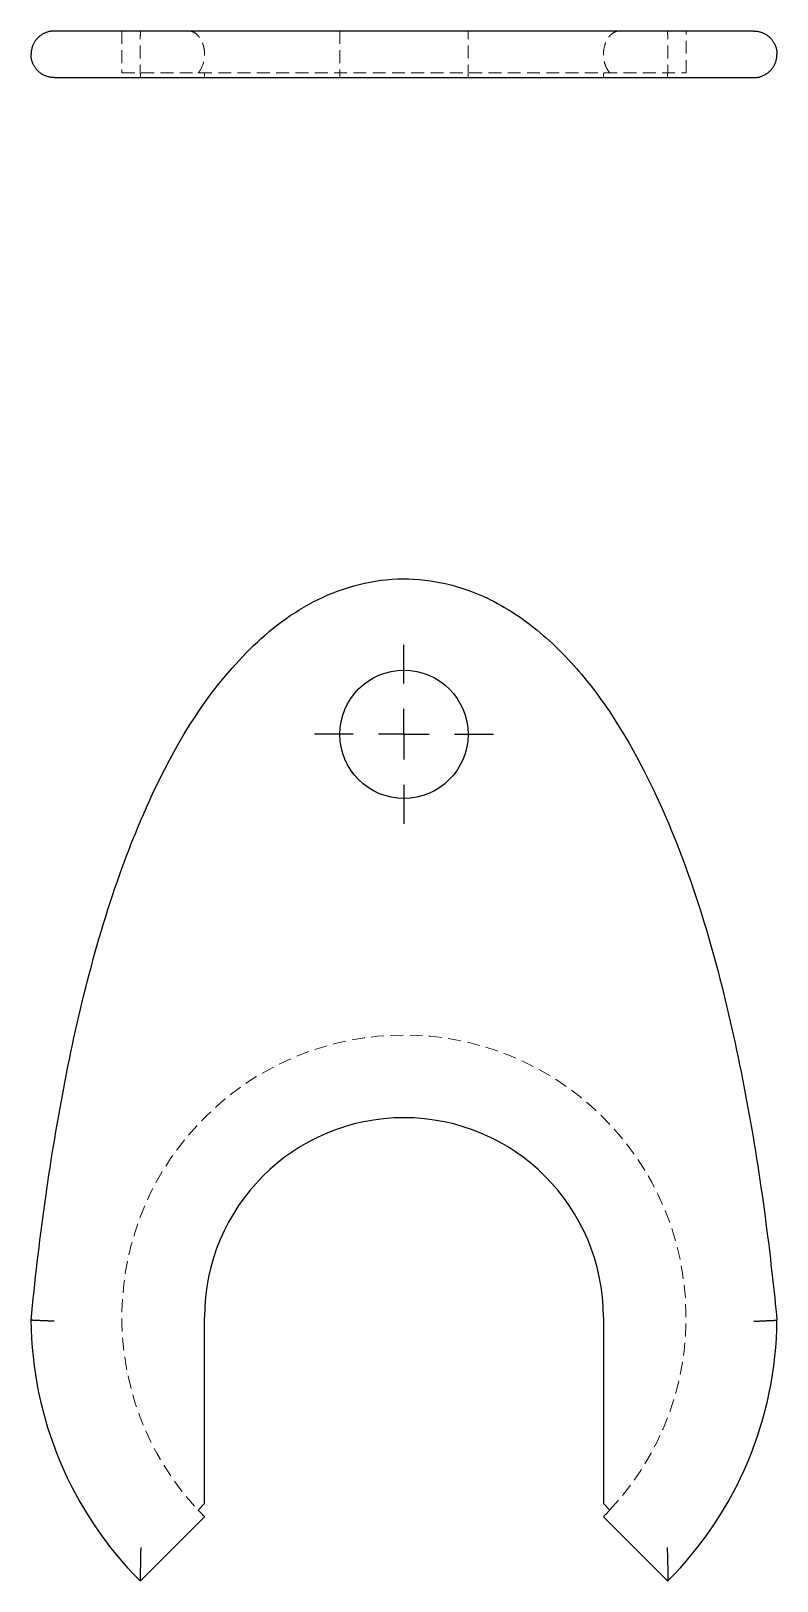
# Model space of a CAD drawing. Header units: millimetres. Extents: x 46 to 225, y 7 to 160.
# Drawn here: x 46.2 to 119.9, y 7.3 to 160.3 of the extents above.
import ezdxf

# ---------------------------------------------------------------- set-up
doc = ezdxf.new("R2010")
doc.units = ezdxf.units.MM
doc.linetypes.add('HIDDEN', pattern=[1.905, 1.27, -0.635])
doc.layers.add('10', color=7, linetype='Continuous')

# ---------------------------------------------------------------- blocks, each defined once
blk = doc.blocks.new('SW_CENTERMARKSYMBOL_0')
at = {"layer": '10', "color": 0}
for p, q in [((0, 5), (0, 8.83)), ((0, 0), (0, 2.5)), ((-5, 0), (-8.83, 0)), ((0, 0), (-2.5, 0)), ((0, 0), (0, -2.5)), ((0, 0), (2.5, 0)), ((5, 0), (8.83, 0)), ((0, -5), (0, -8.83))]:
    blk.add_line(p, q, dxfattribs=at)

msp = doc.modelspace()

# ---------------------------------------------------------------- linework, layer by layer
at = {"color": 7, "linetype": 'HIDDEN', "lineweight": 18}
for p, q in [((55.17, 160.3), (55.17, 156.16)), ((76.69, 160.3), (76.69, 155.7)), ((89.35, 155.7), (89.35, 160.3)), ((110.88, 156.16), (110.88, 160.3)), ((55.17, 156.16), (110.88, 156.16)), ((63.33, 156.16), (63.33, 155.7)), ((102.72, 156.16), (102.72, 155.7))]:
    msp.add_line(p, q, dxfattribs=at)
at = {"color": 7, "linetype": 'Continuous', "lineweight": 25}
for p, q in [((63.33, 16.89), (63.33, 33.33)), ((102.72, 33.33), (102.72, 16.89)), ((63.33, 14.93), (63.33, 16.89)), ((102.72, 16.89), (102.72, 14.93)), ((62.69, 14.29), (63.33, 14.93)), ((102.72, 14.93), (103.36, 14.29)), ((56.98, 7.28), (63.33, 13.63)), ((102.72, 13.63), (109.07, 7.28))]:
    msp.add_line(p, q, dxfattribs=at)
msp.add_circle((83.02, 90.87), 6.33, dxfattribs=at)
at = {"color": 7, "linetype": 'HIDDEN', "lineweight": 18}
msp.add_arc((83.02, 33.33), 27.85, 316.8944, 223.1056, dxfattribs=at)
at = {"color": 7, "linetype": 'Continuous', "lineweight": 25}
for radius, start, end in [(19.69, 0, 180), (36.83, 180.4633, 224.9988), (36.83, 315.0015, 359.5364)]:
    msp.add_arc((83.02, 33.33), radius, start, end, dxfattribs=at)
for points, knots in [([(48.5, 160.3), (48.45, 160.3), (48.35, 160.3), (48.19, 160.28), (48.05, 160.26), (47.9, 160.22), (47.76, 160.18), (47.63, 160.13), (47.5, 160.07), (47.37, 160.01), (47.26, 159.94), (47.14, 159.86), (47.04, 159.78), (46.94, 159.7), (46.85, 159.6), (46.76, 159.51), (46.68, 159.41), (46.61, 159.32), (46.55, 159.21), (46.49, 159.11), (46.43, 159.01), (46.39, 158.91), (46.34, 158.8), (46.31, 158.7), (46.28, 158.6), (46.25, 158.49), (46.23, 158.39), (46.21, 158.29), (46.2, 158.19), (46.2, 158.1), (46.2, 158.03), (46.2, 158)], [0, 0, 0, 0, 0.042741, 0.084917, 0.126525, 0.167556, 0.207999, 0.247841, 0.28707, 0.325678, 0.363662, 0.401023, 0.437769, 0.473916, 0.509483, 0.544479, 0.57891, 0.612776, 0.646072, 0.678795, 0.710939, 0.742499, 0.773471, 0.803851, 0.833637, 0.86283, 0.89143, 0.919441, 0.946868, 0.973719, 1, 1, 1, 1]), ([(116.57, 160.3), (115.72, 160.3), (114.63, 160.3), (112.43, 160.3), (111.61, 160.3), (109.7, 160.3), (108.06, 160.3), (106.02, 160.3), (104.55, 160.3), (103.76, 160.3), (102.06, 160.3), (101.14, 160.3), (99.14, 160.3), (98.05, 160.3), (95.69, 160.3), (94.42, 160.3), (92.35, 160.3), (91.64, 160.3), (90.16, 160.3), (89.39, 160.3), (87.03, 160.3), (85.37, 160.3), (82.87, 160.3), (82.03, 160.3), (80.38, 160.3), (78.73, 160.3), (77.15, 160.3), (75.61, 160.3), (74.87, 160.3), (72.72, 160.3), (71.39, 160.3), (69.54, 160.3), (68.95, 160.3), (67.82, 160.3), (66.18, 160.3), (63.77, 160.3), (62.13, 160.3), (60.61, 160.3), (59.9, 160.3), (58.59, 160.3), (57.98, 160.3), (56.83, 160.3), (55.23, 160.3), (53.94, 160.3), (52.43, 160.3), (51.77, 160.3), (50.02, 160.3), (49.16, 160.3), (48.5, 160.3)], [0, 0, 0, 0, 0.125, 0.125, 0.1875, 0.1875, 0.25, 0.28125, 0.28125, 0.3125, 0.3125, 0.34375, 0.34375, 0.375, 0.375, 0.40625, 0.40625, 0.421875, 0.421875, 0.4375, 0.4375, 0.46875, 0.46875, 0.484375, 0.484375, 0.5, 0.515625, 0.515625, 0.53125, 0.53125, 0.5625, 0.5625, 0.578125, 0.578125, 0.59375, 0.625, 0.65625, 0.65625, 0.6875, 0.6875, 0.71875, 0.71875, 0.75, 0.8125, 0.8125, 0.875, 0.875, 1, 1, 1, 1]), ([(117.55, 160.3), (117.6, 160.3), (117.7, 160.3), (117.85, 160.28), (117.99, 160.26), (118.13, 160.23), (118.27, 160.19), (118.4, 160.14), (118.53, 160.08), (118.65, 160.02), (118.77, 159.95), (118.88, 159.88), (118.99, 159.8), (119.09, 159.72), (119.18, 159.63), (119.27, 159.54), (119.35, 159.44), (119.42, 159.34), (119.49, 159.24), (119.55, 159.14), (119.61, 159.04), (119.66, 158.93), (119.7, 158.83), (119.74, 158.72), (119.77, 158.62), (119.8, 158.51), (119.82, 158.41), (119.83, 158.3), (119.84, 158.2), (119.85, 158.1), (119.85, 158.03), (119.85, 158)], [0, 0, 0, 0, 0.04153, 0.082556, 0.123078, 0.163097, 0.202611, 0.241623, 0.28013, 0.318134, 0.355634, 0.392631, 0.429124, 0.465114, 0.5006, 0.535583, 0.570062, 0.604038, 0.637512, 0.670482, 0.702949, 0.734914, 0.766376, 0.797336, 0.827793, 0.857748, 0.887202, 0.916153, 0.944603, 0.972552, 1, 1, 1, 1]), ([(48.5, 155.7), (48.45, 155.7), (48.35, 155.7), (48.2, 155.72), (48.06, 155.74), (47.92, 155.77), (47.78, 155.81), (47.65, 155.86), (47.52, 155.92), (47.4, 155.98), (47.28, 156.05), (47.17, 156.12), (47.06, 156.2), (46.96, 156.28), (46.87, 156.37), (46.78, 156.46), (46.7, 156.56), (46.63, 156.66), (46.56, 156.76), (46.5, 156.86), (46.44, 156.96), (46.39, 157.07), (46.35, 157.17), (46.31, 157.28), (46.28, 157.38), (46.25, 157.49), (46.23, 157.59), (46.22, 157.7), (46.2, 157.8), (46.2, 157.9), (46.2, 157.97), (46.2, 158)], [0, 0, 0, 0, 0.04153, 0.082555, 0.123078, 0.163096, 0.202611, 0.241622, 0.28013, 0.318133, 0.355634, 0.39263, 0.429123, 0.465113, 0.500599, 0.535582, 0.570061, 0.604038, 0.637511, 0.670481, 0.702949, 0.734913, 0.766375, 0.797335, 0.827792, 0.857748, 0.887201, 0.916153, 0.944603, 0.972552, 1, 1, 1, 1]), ([(117.55, 155.7), (117.6, 155.7), (117.7, 155.7), (117.86, 155.72), (118, 155.74), (118.15, 155.78), (118.29, 155.82), (118.42, 155.87), (118.55, 155.93), (118.68, 155.99), (118.79, 156.06), (118.91, 156.14), (119.01, 156.22), (119.11, 156.3), (119.2, 156.39), (119.29, 156.49), (119.36, 156.59), (119.44, 156.68), (119.5, 156.79), (119.56, 156.89), (119.62, 156.99), (119.66, 157.09), (119.71, 157.2), (119.74, 157.3), (119.77, 157.4), (119.8, 157.51), (119.82, 157.61), (119.83, 157.71), (119.84, 157.81), (119.85, 157.9), (119.85, 157.97), (119.85, 158)], [0, 0, 0, 0, 0.0427404, 0.0849161, 0.1265247, 0.1675571, 0.2080012, 0.2478437, 0.2870732, 0.3256812, 0.3636641, 0.4010237, 0.4377682, 0.4739139, 0.5094792, 0.5444746, 0.5789046, 0.6127693, 0.6460656, 0.6787888, 0.7109337, 0.7424948, 0.7734676, 0.8038486, 0.833636, 0.8628293, 0.8914302, 0.9194419, 0.9468694, 0.9737195, 1, 1, 1, 1]), ([(48.5, 155.7), (49.16, 155.7), (50.02, 155.7), (51.77, 155.7), (52.42, 155.7), (53.94, 155.7), (55.23, 155.7), (56.83, 155.7), (57.98, 155.7), (58.59, 155.7), (59.9, 155.7), (60.61, 155.7), (62.13, 155.7), (62.95, 155.7), (64.74, 155.7), (65.7, 155.7), (67.79, 155.7), (68.93, 155.7), (71.39, 155.7), (72.72, 155.7), (75.59, 155.7), (77.14, 155.7), (79.56, 155.7), (80.38, 155.7), (82.03, 155.7), (82.87, 155.7), (85.36, 155.7), (87.02, 155.7), (89.39, 155.7), (90.16, 155.7), (91.64, 155.7), (92.35, 155.7), (94.42, 155.7), (95.69, 155.7), (98.05, 155.7), (99.14, 155.7), (101.14, 155.7), (102.06, 155.7), (103.76, 155.7), (104.55, 155.7), (106.02, 155.7), (108.06, 155.7), (109.7, 155.7), (111.61, 155.7), (112.43, 155.7), (114.63, 155.7), (115.72, 155.7), (116.57, 155.7)], [0, 0, 0, 0, 0.125, 0.125, 0.1875, 0.1875, 0.25, 0.28125, 0.28125, 0.3125, 0.3125, 0.34375, 0.34375, 0.375, 0.375, 0.40625, 0.40625, 0.4375, 0.4375, 0.46875, 0.46875, 0.5, 0.5, 0.515625, 0.515625, 0.53125, 0.53125, 0.5625, 0.5625, 0.578125, 0.578125, 0.59375, 0.59375, 0.625, 0.625, 0.65625, 0.65625, 0.6875, 0.6875, 0.71875, 0.71875, 0.75, 0.8125, 0.8125, 0.875, 0.875, 1, 1, 1, 1]), ([(46.2, 33.03), (46.95, 40.69), (49.01, 55.97), (53.36, 73.62), (59.39, 88.11), (65.01, 97.31), (73.72, 104.4), (82.33, 106.96), (90.43, 105.18), (96.34, 101.29), (102.12, 95.41), (109.37, 83.38), (115.27, 64.69), (117.87, 49.49), (118.86, 41.84)], [0, 0, 0, 0, 0.996347, 1.992693, 2.324809, 2.98904, 3.321156, 3.653271, 3.985387, 4.234474, 4.48356, 4.981734, 5.97808, 6.974427, 6.974427, 6.974427, 6.974427]), ([(48.5, 32.93), (48.45, 32.93), (48.35, 32.93), (48.2, 32.94), (48.06, 32.94), (47.92, 32.95), (47.78, 32.96), (47.65, 32.96), (47.52, 32.97), (47.4, 32.97), (47.28, 32.98), (47.17, 32.98), (47.06, 32.99), (46.96, 32.99), (46.87, 32.99), (46.78, 33), (46.7, 33), (46.63, 33.01), (46.56, 33.01), (46.5, 33.01), (46.44, 33.01), (46.39, 33.02), (46.35, 33.02), (46.31, 33.02), (46.28, 33.02), (46.25, 33.02), (46.23, 33.03), (46.22, 33.03), (46.2, 33.03), (46.2, 33.03), (46.2, 33.03), (46.2, 33.03)], [0, 0, 0, 0, 0.04153, 0.082555, 0.123078, 0.163096, 0.202611, 0.241622, 0.28013, 0.318133, 0.355634, 0.39263, 0.429123, 0.465113, 0.500599, 0.535582, 0.570061, 0.604038, 0.637511, 0.670481, 0.702949, 0.734913, 0.766375, 0.797335, 0.827792, 0.857748, 0.887201, 0.916153, 0.944603, 0.972552, 1, 1, 1, 1]), ([(117.55, 32.93), (117.6, 32.93), (117.7, 32.93), (117.86, 32.94), (118, 32.95), (118.15, 32.95), (118.29, 32.96), (118.42, 32.97), (118.55, 32.97), (118.68, 32.98), (118.79, 32.98), (118.91, 32.99), (119.01, 32.99), (119.11, 33), (119.2, 33), (119.29, 33.01), (119.36, 33.01), (119.44, 33.01), (119.5, 33.01), (119.56, 33.02), (119.62, 33.02), (119.66, 33.02), (119.71, 33.02), (119.74, 33.02), (119.77, 33.02), (119.8, 33.03), (119.82, 33.03), (119.83, 33.03), (119.84, 33.03), (119.85, 33.03), (119.85, 33.03), (119.85, 33.03)], [0, 0, 0, 0, 0.0427404, 0.0849161, 0.1265247, 0.1675571, 0.2080012, 0.2478437, 0.2870732, 0.3256812, 0.3636641, 0.4010237, 0.4377682, 0.4739139, 0.5094792, 0.5444746, 0.5789046, 0.6127693, 0.6460656, 0.6787888, 0.7109337, 0.7424948, 0.7734676, 0.8038486, 0.833636, 0.8628293, 0.8914302, 0.9194419, 0.9468694, 0.9737195, 1, 1, 1, 1]), ([(63.33, 13.63), (63.33, 13.63), (63.32, 13.65), (63.26, 13.7), (63.21, 13.75), (63.05, 13.92), (62.89, 14.08), (62.69, 14.29)], [0, 0, 0, 0, 0.25, 0.25, 0.5, 0.5, 1, 1, 1, 1]), ([(103.36, 14.29), (103.26, 14.19), (103.17, 14.1), (103.02, 13.93), (102.95, 13.86), (102.78, 13.69), (102.72, 13.63), (102.72, 13.63)], [0, 0, 0, 0, 0.25, 0.25, 0.5, 0.5, 1, 1, 1, 1]), ([(57.04, 10.59), (57.03, 10.41), (57.02, 10.22), (57.01, 9.86), (57.01, 9.68), (57, 9.14), (56.99, 8.79), (56.99, 8.31), (56.99, 8.15), (56.98, 7.87), (56.98, 7.75), (56.98, 7.53), (56.98, 7.44), (56.98, 7.32), (56.98, 7.28), (56.98, 7.28)], [0, 0, 0, 0, 0.125, 0.125, 0.25, 0.25, 0.5, 0.5, 0.625, 0.625, 0.75, 0.75, 0.875, 0.875, 1, 1, 1, 1]), ([(109.01, 10.59), (109.02, 10.41), (109.02, 10.22), (109.03, 9.86), (109.04, 9.68), (109.05, 9.14), (109.06, 8.79), (109.06, 8.31), (109.06, 8.15), (109.07, 7.87), (109.07, 7.75), (109.07, 7.53), (109.07, 7.44), (109.07, 7.32), (109.07, 7.28), (109.07, 7.28)], [0, 0, 0, 0, 0.125, 0.125, 0.25, 0.25, 0.5, 0.5, 0.625, 0.625, 0.75, 0.75, 0.875, 0.875, 1, 1, 1, 1])]:
    msp.add_open_spline(points, degree=3, knots=knots, dxfattribs=at)
at = {"color": 7, "linetype": 'HIDDEN', "lineweight": 18}
for points, knots in [([(57.04, 155.7), (57.03, 155.7), (57.02, 155.71), (57.01, 155.75), (57.01, 155.78), (57, 155.91), (56.99, 156.04), (56.99, 156.32), (56.99, 156.43), (56.98, 156.67), (56.98, 156.81), (56.98, 157.11), (56.98, 157.27), (56.98, 157.62), (56.98, 157.81), (56.98, 158.19), (56.98, 158.37), (56.98, 158.72), (56.98, 158.89), (56.98, 159.19), (56.98, 159.33), (56.99, 159.57), (56.99, 159.68), (56.99, 159.96), (57, 160.09), (57.01, 160.22), (57.01, 160.25), (57.02, 160.29), (57.03, 160.3), (57.04, 160.3)], [0, 0, 0, 0, 0.0625, 0.0625, 0.125, 0.125, 0.25, 0.25, 0.3125, 0.3125, 0.375, 0.375, 0.4375, 0.4375, 0.5, 0.5, 0.5625, 0.5625, 0.625, 0.625, 0.6875, 0.6875, 0.75, 0.75, 0.875, 0.875, 0.9375, 0.9375, 1, 1, 1, 1]), ([(61.77, 160.3), (61.93, 160.3), (62.08, 160.26), (62.39, 160.12), (62.53, 160.01), (62.73, 159.8), (62.79, 159.72), (62.91, 159.55), (62.96, 159.46), (63.06, 159.27), (63.11, 159.17), (63.19, 158.96), (63.22, 158.85), (63.3, 158.51), (63.33, 158.26), (63.33, 157.78), (63.31, 157.55), (63.16, 156.86), (62.95, 156.45), (62.69, 156.16)], [0, 0, 0, 0, 0.125, 0.125, 0.25, 0.25, 0.3125, 0.3125, 0.375, 0.375, 0.4375, 0.4375, 0.5, 0.5, 0.625, 0.625, 0.75, 0.75, 1, 1, 1, 1]), ([(103.36, 156.16), (103.23, 156.3), (103.11, 156.47), (102.92, 156.87), (102.84, 157.08), (102.74, 157.54), (102.72, 157.78), (102.72, 158.26), (102.75, 158.5), (102.86, 158.96), (102.93, 159.17), (103.13, 159.56), (103.25, 159.73), (103.45, 159.94), (103.52, 160), (103.66, 160.11), (103.74, 160.15), (103.96, 160.26), (104.12, 160.3), (104.28, 160.3)], [0, 0, 0, 0, 0.125, 0.125, 0.25, 0.25, 0.375, 0.375, 0.5, 0.5, 0.625, 0.625, 0.75, 0.75, 0.8125, 0.8125, 0.875, 0.875, 1, 1, 1, 1]), ([(109.01, 155.7), (109.02, 155.7), (109.02, 155.71), (109.03, 155.75), (109.04, 155.78), (109.05, 155.91), (109.06, 156.04), (109.06, 156.32), (109.06, 156.43), (109.07, 156.67), (109.07, 156.81), (109.07, 157.11), (109.07, 157.27), (109.07, 157.62), (109.07, 157.81), (109.07, 158.19), (109.07, 158.37), (109.07, 158.72), (109.07, 158.89), (109.07, 159.19), (109.07, 159.33), (109.06, 159.57), (109.06, 159.68), (109.06, 159.96), (109.05, 160.09), (109.04, 160.22), (109.03, 160.25), (109.02, 160.29), (109.02, 160.3), (109.01, 160.3)], [0, 0, 0, 0, 0.0625, 0.0625, 0.125, 0.125, 0.25, 0.25, 0.3125, 0.3125, 0.375, 0.375, 0.4375, 0.4375, 0.5, 0.5, 0.5625, 0.5625, 0.625, 0.625, 0.6875, 0.6875, 0.75, 0.75, 0.875, 0.875, 0.9375, 0.9375, 1, 1, 1, 1]), ([(48.5, 32.93), (48.32, 32.93), (47.97, 32.95), (47.49, 32.97), (47.14, 32.98), (46.99, 32.99), (46.95, 32.99)], [0, 0, 0, 0, 0.312151, 0.61041, 0.894771, 1, 1, 1, 1])]:
    msp.add_open_spline(points, degree=3, knots=knots, dxfattribs=at)
at = {"color": 7, "linetype": 'Continuous', "lineweight": 25}
for points in [[(117.55, 160.3), (117.26, 160.3), (116.94, 160.3), (116.57, 160.3)], [(116.57, 155.7), (116.94, 155.7), (117.26, 155.7), (117.55, 155.7)], [(118.86, 41.84), (119.23, 38.91), (119.56, 35.97), (119.85, 33.03)]]:
    msp.add_open_spline(points, degree=3, dxfattribs=at)

# ---------------------------------------------------------------- block references
at = {"layer": '10'}
msp.add_blockref('SW_CENTERMARKSYMBOL_0', (83.02, 90.87), dxfattribs=at)

doc.saveas('drawing.dxf')
